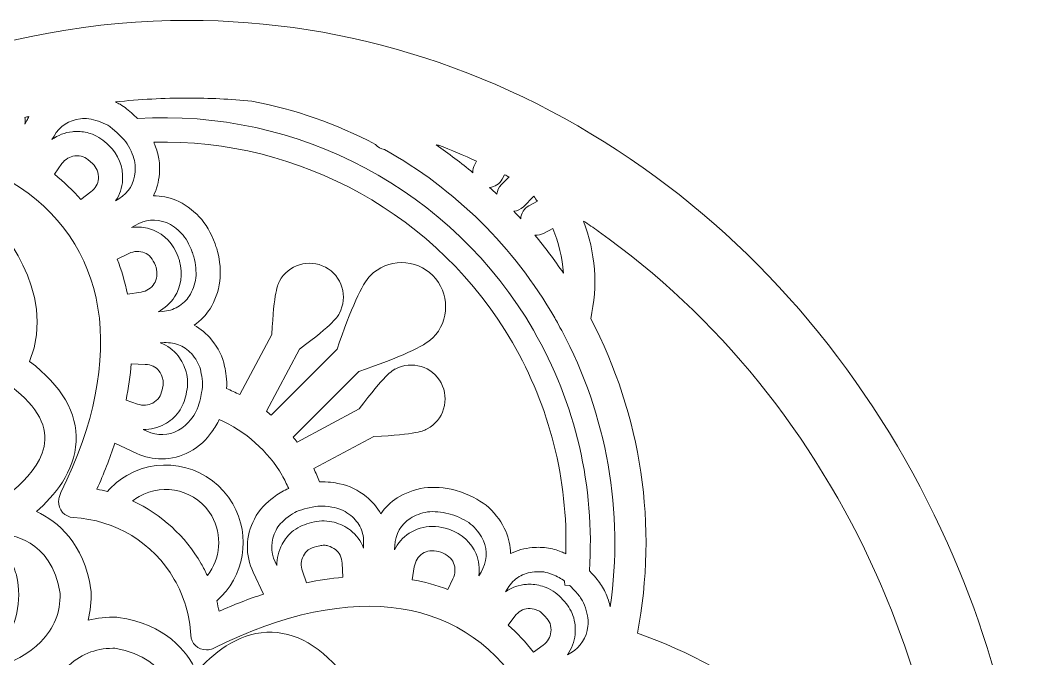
# Model space of a CAD drawing. Extents: x 49 to 10099, y -910 to -90.
# Drawn here: x 9836.6 to 10098.5, y -256 to -91.8 of the extents above; entities that cross this region are included whole.
import ezdxf

# ---------------------------------------------------------------- set-up
doc = ezdxf.new("R2010")
doc.units = 0
doc.header["$MEASUREMENT"] = 0
doc.layers.add('Layer 1', color=7, linetype='Continuous')

msp = doc.modelspace()

# ---------------------------------------------------------------- linework, layer by layer
at = {"layer": 'Layer 1', "lineweight": 0}
for points, knots in [([(10097.65, -338.77), (10098.51, -299.65), (10090.97, -261.41), (10075.28, -226.33), (10057.66, -186.9), (10030.56, -153.49), (9996.92, -129.71), (9961.84, -104.91), (9921.33, -91.8), (9879.76, -91.8), (9831.86, -91.8), (9783.83, -109.39), (9740.87, -142.66), (9708.16, -167.98), (9678.3, -202.19), (9651.81, -244.61), (9625.32, -202.2), (9595.46, -168), (9562.75, -142.67), (9519.78, -109.4), (9471.76, -91.81), (9423.84, -91.8), (9382.28, -91.8), (9341.77, -104.91), (9306.7, -129.69), (9273.06, -153.47), (9245.96, -186.88), (9228.33, -226.31), (9206.94, -274.13), (9200.68, -327.84), (9210.22, -381.63), (9220.77, -441.15), (9249.57, -497.53), (9295.81, -549.22), (9449.69, -721.22), (9626.76, -885.08), (9628.54, -886.72), (9628.54, -886.72), (9651.81, -908.2), (9651.81, -908.2), (9651.81, -908.2), (9675.08, -886.71), (9675.08, -886.71), (9676.85, -885.08), (9853.93, -721.22), (10007.81, -549.22), (10054.04, -497.54), (10082.84, -441.16), (10093.39, -381.65), (10095.63, -369.04), (10096.98, -356.43), (10097.49, -343.9), (10097.65, -342.96), (10097.8, -342.02), (10097.93, -341.07), (10097.95, -340.88), (10098.04, -340), (10098.11, -339.31), (10098.11, -339.15), (10098.12, -338.97), (10098.12, -338.79), (10098.12, -338.79), (10097.65, -338.77), (10097.65, -338.77)], [0, 0, 0, 0, 1, 1, 1, 2, 2, 2, 3, 3, 3, 4, 4, 4, 5, 5, 5, 6, 6, 6, 7, 7, 7, 8, 8, 8, 9, 9, 9, 10, 10, 10, 11, 11, 11, 12, 12, 12, 13, 13, 13, 14, 14, 14, 15, 15, 15, 16, 16, 16, 17, 17, 17, 18, 18, 18, 19, 19, 19, 20, 20, 20, 21, 21, 21, 21]), ([(9879.76, -111.8), (9885.26, -111.8), (9890.75, -112.07), (9896.2, -112.58), (9907.23, -114.7), (9917.96, -118.42), (9928.01, -123.73), (9928.61, -124.41), (9929.42, -124.86), (9930.33, -125.01), (9948.52, -135.16), (9963.69, -150.14), (9974.19, -168.34), (9974.5, -168.87), (9974.79, -169.4), (9975.08, -169.94), (9975.08, -169.94), (9975.42, -170.58), (9975.42, -170.58), (9975.56, -170.95), (9975.74, -171.29), (9975.98, -171.61), (9987.66, -193.43), (9991.99, -218.35), (9988.49, -242.66), (9988.35, -242.11), (9988.2, -241.55), (9988, -240.95), (9987.48, -239.49), (9986.94, -238.34), (9986.26, -237.24), (9985.54, -236.14), (9984.68, -235.09), (9983.73, -234.09), (9983.73, -234.09), (9983.1, -233.44), (9983.1, -233.44), (9984.57, -211.78), (9979.59, -190.39), (9968.7, -171.52), (9947.99, -135.65), (9908.08, -114.36), (9866.74, -117.08), (9866.74, -117.08), (9865.65, -116.03), (9865.65, -116.03), (9864.49, -114.94), (9863.45, -114.12), (9862.3, -113.41), (9861.9, -113.19), (9861.49, -113), (9861.08, -112.8), (9867.31, -112.15), (9873.54, -111.8), (9879.76, -111.8)], [0, 0, 0, 0, 1, 1, 1, 2, 2, 2, 3, 3, 3, 4, 4, 4, 5, 5, 5, 6, 6, 6, 7, 7, 7, 8, 8, 8, 9, 9, 9, 10, 10, 10, 11, 11, 11, 12, 12, 12, 13, 13, 13, 14, 14, 14, 15, 15, 15, 16, 16, 16, 17, 17, 17, 18, 18, 18, 18]), ([(9837.8, -116.79), (9838.13, -116.71), (9838.46, -116.62), (9838.79, -116.55), (9838.65, -116.9), (9838.48, -117.25), (9838.29, -117.6), (9838.29, -117.6), (9837.78, -118.53), (9837.78, -118.53), (9837.84, -117.94), (9837.84, -117.36), (9837.8, -116.79)], [0, 0, 0, 0, 1, 1, 1, 2, 2, 2, 3, 3, 3, 4, 4, 4, 4]), ([(9854.63, -120.91), (9853.5, -120.57), (9852.32, -120.39), (9851.16, -120.39), (9850.77, -120.39), (9850.39, -120.41), (9850.02, -120.45), (9848.07, -120.65), (9846.27, -121.35), (9844.73, -122.48), (9844.73, -122.48), (9845.28, -121.56), (9845.28, -121.56), (9846.75, -119.03), (9849.1, -117.5), (9852.13, -117.13), (9853.45, -116.94), (9854.91, -117.13), (9856.71, -117.74), (9857.54, -118.02), (9858.41, -118.41), (9859.12, -118.8), (9859.79, -119.22), (9860.5, -119.79), (9861.34, -120.57), (9861.34, -120.57), (9862.51, -121.69), (9862.51, -121.69), (9863.7, -122.77), (9864.66, -124.23), (9865.43, -126.16), (9865.75, -126.96), (9865.99, -127.78), (9866.11, -128.41), (9866.21, -129.23), (9866.23, -130.04), (9866.17, -130.82), (9865.93, -133.79), (9864.53, -136.1), (9861.99, -137.7), (9861.99, -137.7), (9861.12, -138.26), (9861.12, -138.26), (9862.21, -136.67), (9862.84, -134.84), (9862.95, -132.89), (9863.14, -129.48), (9861.83, -126.18), (9859.5, -124.1), (9859.5, -124.1), (9858.89, -123.52), (9858.89, -123.52), (9857.49, -122.23), (9856.11, -121.38), (9854.63, -120.91)], [0, 0, 0, 0, 1, 1, 1, 2, 2, 2, 3, 3, 3, 4, 4, 4, 5, 5, 5, 6, 6, 6, 7, 7, 7, 8, 8, 8, 9, 9, 9, 10, 10, 10, 11, 11, 11, 12, 12, 12, 13, 13, 13, 14, 14, 14, 15, 15, 15, 16, 16, 16, 17, 17, 17, 18, 18, 18, 18]), ([(9950.21, -213.22), (9950.21, -213.22), (9948.58, -212.71), (9948.58, -212.71), (9945.78, -212), (9943.11, -211.79), (9940.54, -212.11), (9938, -212.53), (9935.62, -213.42), (9933.61, -214.68), (9931.92, -215.78), (9930.5, -217.16), (9929.4, -218.77), (9928.47, -217.1), (9927.21, -215.61), (9925.64, -214.34), (9923.59, -212.67), (9921.22, -211.52), (9918.79, -211.04), (9917.49, -210.76), (9915.66, -210.47), (9913.66, -210.52), (9913.2, -209.37), (9912.7, -208.23), (9912.15, -207.13), (9912.15, -207.13), (9927.62, -198.89), (9927.62, -198.89), (9938.51, -198.44), (9940.64, -197.31), (9941.34, -196.93), (9943.4, -195.83), (9944.91, -194), (9945.59, -191.77), (9946.27, -189.53), (9946.04, -187.17), (9944.94, -185.11), (9942.68, -180.86), (9937.37, -179.25), (9933.12, -181.51), (9932.42, -181.88), (9930.3, -183.01), (9923.88, -191.8), (9923.88, -191.8), (9907.88, -200.32), (9907.88, -200.32), (9907.55, -199.9), (9907.21, -199.48), (9906.86, -199.06), (9906.86, -199.06), (9923.79, -182.13), (9923.79, -182.13), (9934.25, -178.55), (9940.64, -175.66), (9942.78, -173.51), (9947.21, -169.09), (9947.21, -161.89), (9942.78, -157.46), (9940.64, -155.32), (9937.79, -154.14), (9934.76, -154.14), (9931.73, -154.14), (9928.88, -155.32), (9926.73, -157.46), (9924.59, -159.61), (9921.7, -165.98), (9918.16, -176.42), (9918.16, -176.42), (9901.18, -193.4), (9901.18, -193.4), (9900.76, -193.05), (9900.35, -192.71), (9899.94, -192.39), (9899.94, -192.39), (9908.47, -176.38), (9908.47, -176.38), (9917.25, -169.97), (9918.38, -167.85), (9918.76, -167.14), (9919.85, -165.08), (9920.08, -162.72), (9919.4, -160.49), (9918.72, -158.25), (9917.21, -156.42), (9915.15, -155.32), (9910.9, -153.05), (9905.6, -154.67), (9903.33, -158.92), (9902.96, -159.63), (9901.82, -161.75), (9901.38, -172.64), (9901.38, -172.64), (9893.13, -188.11), (9893.13, -188.11), (9892.01, -187.54), (9890.86, -187.02), (9889.7, -186.55), (9889.85, -184.31), (9889.51, -182.28), (9889.21, -180.84), (9888.71, -178.42), (9887.55, -176.05), (9885.85, -174), (9884.57, -172.43), (9883.06, -171.17), (9881.37, -170.25), (9883.07, -169.07), (9884.49, -167.58), (9885.44, -165.99), (9886.69, -163.99), (9887.56, -161.58), (9888, -158.88), (9888.24, -156.42), (9888.01, -153.73), (9887.37, -151.28), (9887.28, -150.83), (9887.1, -150.33), (9886.74, -149.3), (9885.68, -146.41), (9884.36, -144.14), (9882.69, -142.35), (9880.91, -140.5), (9878.83, -139.02), (9876.63, -138.07), (9874.77, -137.32), (9872.83, -136.95), (9870.89, -136.95), (9870.89, -136.95), (9870.88, -136.95), (9870.88, -136.95), (9871.72, -135.23), (9872.25, -133.34), (9872.4, -131.32), (9872.5, -130.12), (9872.47, -128.9), (9872.29, -127.46), (9872.07, -126.27), (9871.73, -125.06), (9871.25, -123.85), (9871.15, -123.62), (9871.06, -123.38), (9870.96, -123.15), (9908.47, -122.15), (9944.45, -142.04), (9963.28, -174.65), (9972.87, -191.26), (9977.6, -210), (9977.04, -229.06), (9976.66, -228.88), (9976.26, -228.71), (9975.84, -228.54), (9974.71, -228.11), (9973.47, -227.69), (9972.07, -227.52), (9971.34, -227.44), (9970.61, -227.39), (9969.89, -227.39), (9969.39, -227.39), (9968.9, -227.42), (9968.41, -227.46), (9966.39, -227.63), (9964.51, -228.16), (9962.79, -229.02), (9962.78, -227.06), (9962.38, -225.11), (9961.59, -223.23), (9960.64, -221.09), (9959.15, -219.01), (9957.22, -217.17), (9955.38, -215.55), (9953.06, -214.23), (9950.21, -213.22)], [0, 0, 0, 0, 1, 1, 1, 2, 2, 2, 3, 3, 3, 4, 4, 4, 5, 5, 5, 6, 6, 6, 7, 7, 7, 8, 8, 8, 9, 9, 9, 10, 10, 10, 11, 11, 11, 12, 12, 12, 13, 13, 13, 14, 14, 14, 15, 15, 15, 16, 16, 16, 17, 17, 17, 18, 18, 18, 19, 19, 19, 20, 20, 20, 21, 21, 21, 22, 22, 22, 23, 23, 23, 24, 24, 24, 25, 25, 25, 26, 26, 26, 27, 27, 27, 28, 28, 28, 29, 29, 29, 30, 30, 30, 31, 31, 31, 32, 32, 32, 33, 33, 33, 34, 34, 34, 35, 35, 35, 36, 36, 36, 37, 37, 37, 38, 38, 38, 39, 39, 39, 40, 40, 40, 41, 41, 41, 42, 42, 42, 43, 43, 43, 44, 44, 44, 45, 45, 45, 46, 46, 46, 47, 47, 47, 48, 48, 48, 49, 49, 49, 50, 50, 50, 51, 51, 51, 52, 52, 52, 53, 53, 53, 54, 54, 54, 55, 55, 55, 56, 56, 56, 57, 57, 57, 57]), ([(9954.05, -128.03), (9954.05, -128.03), (9953.6, -128.89), (9953.6, -128.89), (9953.24, -129.55), (9953.09, -130.29), (9953.13, -131.02), (9950.1, -128.48), (9946.94, -126.09), (9943.68, -123.85), (9943.86, -123.86), (9944.04, -123.89), (9944.22, -123.9), (9947.53, -125.18), (9950.81, -126.56), (9954.05, -128.03)], [0, 0, 0, 0, 1, 1, 1, 2, 2, 2, 3, 3, 3, 4, 4, 4, 5, 5, 5, 5]), ([(9948.66, -584.48), (9951.93, -575.64), (9951.72, -568.24), (9948.01, -562.44), (9943.82, -555.88), (9936.1, -553.09), (9930.13, -551.91), (9933.69, -546.94), (9936.73, -538.81), (9932.26, -527.51), (9932.26, -527.51), (9932.06, -527.06), (9932.06, -527.06), (9930.86, -524.79), (9929.4, -522.78), (9927.72, -521.06), (9930.05, -520.41), (9932.32, -519.39), (9934.51, -518.02), (9934.51, -518.02), (9934.86, -517.77), (9934.86, -517.77), (9944.4, -510.19), (9945.84, -501.63), (9945.24, -495.55), (9951, -497.5), (9959.08, -498.95), (9965.99, -495.37), (9972.51, -491.99), (9976.5, -485.05), (9977.86, -474.72), (9997.89, -471.78), (10004.27, -448.65), (10004.31, -448.5), (10004.31, -448.5), (10004.43, -448.07), (10004.43, -448.07), (10004.43, -448.07), (10004.42, -447.86), (10004.42, -447.86), (10004.44, -447.67), (10004.44, -447.49), (10004.44, -447.35), (10004.44, -447.23), (10004.44, -447.04), (10004.42, -446.85), (10004.42, -446.85), (10004.43, -446.65), (10004.43, -446.65), (10004.43, -446.65), (10004.33, -446.32), (10004.33, -446.32), (10004.06, -445.34), (9997.62, -422.95), (9977.86, -420.07), (9976.5, -409.74), (9972.51, -402.8), (9965.99, -399.42), (9959.08, -395.84), (9951, -397.28), (9945.24, -399.24), (9945.83, -393.15), (9944.39, -384.58), (9934.8, -376.97), (9934.8, -376.97), (9934.49, -376.76), (9934.49, -376.76), (9932.31, -375.39), (9930.05, -374.38), (9927.73, -373.73), (9929.42, -372.01), (9930.87, -370), (9932.07, -367.73), (9932.07, -367.73), (9932.26, -367.32), (9932.26, -367.32), (9936.74, -355.98), (9933.71, -347.85), (9930.15, -342.87), (9936.12, -341.69), (9943.84, -338.9), (9948.03, -332.34), (9951.99, -326.16), (9951.97, -318.15), (9947.98, -308.53), (9963.83, -295.98), (9957.83, -272.75), (9957.78, -272.57), (9957.78, -272.57), (9957.67, -272.17), (9957.67, -272.17), (9957.67, -272.17), (9957.56, -271.99), (9957.56, -271.99), (9957.49, -271.85), (9957.42, -271.7), (9957.33, -271.55), (9957.25, -271.42), (9957.17, -271.29), (9957.06, -271.14), (9957.06, -271.14), (9956.71, -270.7), (9956.71, -270.7), (9955.99, -269.98), (9939.26, -253.79), (9920.65, -261.2), (9914.31, -252.92), (9907.4, -248.94), (9900.05, -249.25), (9892.28, -249.6), (9886, -254.89), (9882, -259.47), (9879.47, -253.9), (9873.94, -247.21), (9861.85, -245.41), (9861.85, -245.41), (9861.43, -245.37), (9861.43, -245.37), (9858.86, -245.29), (9856.4, -245.55), (9854.07, -246.14), (9854.67, -243.8), (9854.93, -241.33), (9854.83, -238.76), (9854.83, -238.76), (9854.8, -238.31), (9854.8, -238.31), (9853, -226.26), (9846.3, -220.73), (9840.74, -218.2), (9845.31, -214.19), (9850.6, -207.92), (9850.96, -200.14), (9851.29, -192.81), (9847.27, -185.88), (9839.01, -179.54), (9846.42, -160.93), (9830.2, -144.19), (9829.47, -143.46), (9829.47, -143.46), (9829.05, -143.12), (9829.05, -143.12), (9828.88, -143), (9828.74, -142.91), (9828.65, -142.86), (9828.54, -142.79), (9828.37, -142.7), (9828.15, -142.6), (9828.15, -142.6), (9827.65, -142.41), (9827.65, -142.41), (9826.67, -142.15), (9804.08, -136.52), (9791.68, -152.22), (9782.06, -148.23), (9774.05, -148.21), (9767.87, -152.17), (9761.31, -156.36), (9758.52, -164.08), (9757.34, -170.04), (9754.21, -167.81), (9749.83, -165.78), (9744.18, -165.7), (9746.13, -164.05), (9748.09, -162.44), (9750.07, -160.87), (9750.48, -161.43), (9750.88, -162), (9751.26, -162.59), (9752.42, -164.39), (9755.04, -164.93), (9756.79, -163.79), (9756.79, -163.79), (9757.13, -163.55), (9757.13, -163.55), (9757.53, -163.26), (9757.86, -162.92), (9758.11, -162.53), (9762.56, -155.78), (9767.26, -149.96), (9772.15, -145.06), (9783.57, -137.78), (9795.28, -131.66), (9807.17, -126.73), (9816.24, -125.94), (9825.35, -128.08), (9834.11, -133.3), (9859.51, -148.43), (9864.35, -178.34), (9847.06, -213.29), (9846.9, -213.61), (9846.78, -213.95), (9846.72, -214.32), (9846.57, -214.71), (9846.49, -215.11), (9846.47, -215.52), (9846.35, -217.72), (9848.05, -219.61), (9850.26, -219.73), (9861.1, -220.3), (9870.81, -226.24), (9876.23, -235.63), (9878.8, -240.07), (9880.22, -244.9), (9880.47, -249.97), (9880.58, -252.11), (9882.33, -253.78), (9884.56, -253.78), (9884.56, -253.78), (9884.56, -253.78), (9884.56, -253.78), (9884.56, -253.78), (9884.99, -253.77), (9884.99, -253.77), (9884.99, -253.77), (9885.08, -253.74), (9885.08, -253.74), (9885.56, -253.69), (9886.02, -253.56), (9886.43, -253.35), (9922.29, -235.35), (9952.36, -240.09), (9966.87, -266.04), (9981.3, -291.85), (9970.54, -320.17), (9938.07, -341.79), (9937.77, -341.99), (9937.5, -342.24), (9937.26, -342.52), (9936.95, -342.77), (9936.68, -343.07), (9936.46, -343.41), (9935.88, -344.31), (9935.68, -345.38), (9935.9, -346.43), (9936.12, -347.48), (9936.74, -348.37), (9937.64, -348.96), (9946.74, -354.87), (9952.18, -364.88), (9952.18, -375.72), (9952.18, -380.85), (9951, -385.74), (9948.68, -390.26), (9947.67, -392.23), (9948.45, -394.65), (9950.38, -395.64), (9950.38, -395.64), (9950.65, -395.76), (9950.65, -395.76), (9951.14, -396), (9951.64, -396.13), (9952.15, -396.16), (9992.21, -398.5), (10015.88, -417.64), (10015.47, -447.37), (10015.06, -476.93), (9991.58, -496.07), (9952.66, -498.57), (9952.29, -498.6), (9951.94, -498.67), (9951.59, -498.79), (9951.18, -498.86), (9950.8, -498.99), (9950.45, -499.17), (9949.5, -499.65), (9948.79, -500.48), (9948.46, -501.49), (9948.12, -502.52), (9948.21, -503.6), (9948.69, -504.56), (9953.62, -514.24), (9953.33, -525.62), (9947.91, -535.01), (9945.35, -539.45), (9941.88, -543.1), (9937.6, -545.85), (9936.71, -546.43), (9936.09, -547.33), (9935.86, -548.37), (9935.63, -549.42), (9935.83, -550.49), (9936.37, -551.33), (9936.37, -551.33), (9936.58, -551.62), (9936.58, -551.62), (9936.71, -551.8), (9936.84, -551.94), (9936.96, -552.07), (9937.08, -552.21), (9937.3, -552.46), (9937.66, -552.7), (9946.86, -558.75), (9954.35, -565.28), (9960.07, -572.1), (9956.27, -576.24), (9952.47, -580.37), (9948.66, -584.48)], [0, 0, 0, 0, 1, 1, 1, 2, 2, 2, 3, 3, 3, 4, 4, 4, 5, 5, 5, 6, 6, 6, 7, 7, 7, 8, 8, 8, 9, 9, 9, 10, 10, 10, 11, 11, 11, 12, 12, 12, 13, 13, 13, 14, 14, 14, 15, 15, 15, 16, 16, 16, 17, 17, 17, 18, 18, 18, 19, 19, 19, 20, 20, 20, 21, 21, 21, 22, 22, 22, 23, 23, 23, 24, 24, 24, 25, 25, 25, 26, 26, 26, 27, 27, 27, 28, 28, 28, 29, 29, 29, 30, 30, 30, 31, 31, 31, 32, 32, 32, 33, 33, 33, 34, 34, 34, 35, 35, 35, 36, 36, 36, 37, 37, 37, 38, 38, 38, 39, 39, 39, 40, 40, 40, 41, 41, 41, 42, 42, 42, 43, 43, 43, 44, 44, 44, 45, 45, 45, 46, 46, 46, 47, 47, 47, 48, 48, 48, 49, 49, 49, 50, 50, 50, 51, 51, 51, 52, 52, 52, 53, 53, 53, 54, 54, 54, 55, 55, 55, 56, 56, 56, 57, 57, 57, 58, 58, 58, 59, 59, 59, 60, 60, 60, 61, 61, 61, 62, 62, 62, 63, 63, 63, 64, 64, 64, 65, 65, 65, 66, 66, 66, 67, 67, 67, 68, 68, 68, 69, 69, 69, 70, 70, 70, 71, 71, 71, 72, 72, 72, 73, 73, 73, 74, 74, 74, 75, 75, 75, 76, 76, 76, 77, 77, 77, 78, 78, 78, 79, 79, 79, 80, 80, 80, 81, 81, 81, 82, 82, 82, 83, 83, 83, 84, 84, 84, 85, 85, 85, 86, 86, 86, 87, 87, 87, 88, 88, 88, 89, 89, 89, 90, 90, 90, 91, 91, 91, 92, 92, 92, 93, 93, 93, 94, 94, 94, 95, 95, 95, 96, 96, 96, 97, 97, 97, 98, 98, 98, 99, 99, 99, 99]), ([(9856.7, -132.54), (9856.63, -133.83), (9855.96, -135.02), (9854.8, -135.91), (9854.8, -135.91), (9852.22, -137.92), (9852.22, -137.92), (9850.15, -135.57), (9847.86, -133.38), (9845.37, -131.38), (9845.37, -131.38), (9847.32, -128.67), (9847.32, -128.67), (9848.15, -127.52), (9849.33, -126.81), (9850.65, -126.68), (9851.34, -126.61), (9852.1, -126.69), (9852.78, -126.89), (9853.33, -127.06), (9853.93, -127.46), (9854.6, -128.08), (9854.6, -128.08), (9855.26, -128.71), (9855.26, -128.71), (9856.25, -129.59), (9856.78, -131.02), (9856.7, -132.54)], [0, 0, 0, 0, 1, 1, 1, 2, 2, 2, 3, 3, 3, 4, 4, 4, 5, 5, 5, 6, 6, 6, 7, 7, 7, 8, 8, 8, 9, 9, 9, 9]), ([(9962.42, -132.1), (9962.42, -132.1), (9960.44, -134.08), (9960.44, -134.08), (9959.76, -134.76), (9959.37, -135.63), (9959.29, -136.53), (9958.67, -135.94), (9958.04, -135.35), (9957.41, -134.77), (9958.78, -134.68), (9960.01, -133.89), (9960.67, -132.66), (9960.67, -132.66), (9961.29, -131.51), (9961.29, -131.51), (9961.67, -131.7), (9962.04, -131.9), (9962.42, -132.1)], [0, 0, 0, 0, 1, 1, 1, 2, 2, 2, 3, 3, 3, 4, 4, 4, 5, 5, 5, 6, 6, 6, 6]), ([(9967.55, -139.53), (9966.27, -140.21), (9965.51, -141.49), (9965.43, -142.84), (9964.84, -142.19), (9964.24, -141.54), (9963.64, -140.9), (9964.57, -140.82), (9965.44, -140.42), (9966.11, -139.75), (9966.11, -139.75), (9968.78, -137.07), (9968.78, -137.07), (9969.11, -137.49), (9969.44, -137.92), (9969.75, -138.36), (9969.75, -138.36), (9967.55, -139.53), (9967.55, -139.53)], [0, 0, 0, 0, 1, 1, 1, 2, 2, 2, 3, 3, 3, 4, 4, 4, 5, 5, 5, 6, 6, 6, 6]), ([(9880.1, -162.73), (9879.46, -163.8), (9878.41, -164.79), (9877.16, -165.52), (9875.97, -166.2), (9874.62, -166.6), (9873.15, -166.71), (9873.15, -166.71), (9872.1, -166.79), (9872.1, -166.79), (9873.8, -165.91), (9875.25, -164.61), (9876.34, -162.96), (9877.98, -160.39), (9878.44, -157.02), (9877.6, -153.77), (9877.55, -153.52), (9877.43, -153.18), (9877.23, -152.65), (9875.98, -149.31), (9873.71, -146.88), (9870.89, -145.8), (9869.55, -145.26), (9868.16, -145), (9866.77, -145), (9866.27, -145), (9865.77, -145.03), (9865.27, -145.1), (9865.27, -145.1), (9866.19, -144.55), (9866.19, -144.55), (9868.67, -143.05), (9871.61, -142.8), (9874.21, -143.85), (9875.6, -144.45), (9876.97, -145.43), (9878.14, -146.65), (9879.2, -147.79), (9880.09, -149.36), (9880.85, -151.43), (9880.85, -151.44), (9881.17, -152.29), (9881.2, -152.4), (9881.2, -152.4), (9881.26, -152.64), (9881.26, -152.64), (9881.77, -154.55), (9881.95, -156.48), (9881.79, -158.07), (9881.51, -159.79), (9880.93, -161.39), (9880.1, -162.73)], [0, 0, 0, 0, 1, 1, 1, 2, 2, 2, 3, 3, 3, 4, 4, 4, 5, 5, 5, 6, 6, 6, 7, 7, 7, 8, 8, 8, 9, 9, 9, 10, 10, 10, 11, 11, 11, 12, 12, 12, 13, 13, 13, 14, 14, 14, 15, 15, 15, 16, 16, 16, 17, 17, 17, 17]), ([(10057.03, -234.49), (10067.78, -258.54), (10074.37, -284.22), (10076.73, -310.67), (10071.98, -306.11), (10066.23, -302.65), (10059.89, -300.63), (10044.99, -276.84), (10022.2, -258.76), (9995.46, -249.52), (10000.76, -222.01), (9996.51, -193.38), (9983.44, -168.56), (9985.34, -160.16), (9984.67, -151.41), (9981.59, -143.44), (9982.86, -144.29), (9984.12, -145.15), (9985.37, -146.04), (10016.08, -167.75), (10040.86, -198.34), (10057.03, -234.49)], [0, 0, 0, 0, 1, 1, 1, 2, 2, 2, 3, 3, 3, 4, 4, 4, 5, 5, 5, 6, 6, 6, 7, 7, 7, 7]), ([(9971.32, -146.61), (9971.32, -146.61), (9973.68, -145.35), (9973.68, -145.35), (9975.24, -149.01), (9976.15, -152.88), (9976.4, -156.81), (9974.12, -153.44), (9971.68, -150.19), (9969.1, -147.07), (9969.83, -147.13), (9970.63, -146.97), (9971.32, -146.61)], [0, 0, 0, 0, 1, 1, 1, 2, 2, 2, 3, 3, 3, 4, 4, 4, 4]), ([(9831.73, -184.17), (9839.4, -189.37), (9843.18, -194.62), (9842.95, -199.77), (9842.54, -209.06), (9829.61, -216.41), (9829.48, -216.48), (9827.87, -217.37), (9827.08, -219.24), (9827.55, -221.02), (9827.67, -221.45), (9827.86, -221.86), (9828.1, -222.22), (9825.16, -219.39), (9822.08, -217.88), (9819.51, -217.07), (9822.91, -208.7), (9826.48, -192.05), (9811.86, -175.2), (9811.86, -175.2), (9811.69, -175.01), (9811.69, -175.01), (9811.56, -174.87), (9811.42, -174.74), (9811.31, -174.65), (9811.31, -174.65), (9811, -174.41), (9811, -174.41), (9810.85, -174.29), (9810.69, -174.19), (9810.44, -174.05), (9810.44, -174.05), (9810.16, -173.91), (9810.16, -173.91), (9809.99, -173.83), (9809.81, -173.77), (9809.58, -173.69), (9809.58, -173.69), (9809.05, -173.55), (9809.05, -173.55), (9787.13, -169.3), (9774.49, -180.68), (9768.93, -187.8), (9768.64, -187.53), (9768.35, -187.27), (9768.04, -187.01), (9766.23, -185.53), (9763.72, -184), (9760.36, -183.01), (9760.7, -183.01), (9761.11, -182.98), (9761.5, -182.87), (9763.27, -182.39), (9764.49, -180.77), (9764.45, -178.93), (9764.39, -174.78), (9765.65, -163.1), (9772.18, -158.92), (9776.53, -156.14), (9782.97, -156.79), (9791.32, -160.84), (9793.19, -161.75), (9795.42, -161.09), (9796.49, -159.31), (9804, -146.94), (9819.92, -149.02), (9824.54, -149.93), (9827.64, -153.47), (9837.43, -166.2), (9830.46, -178.92), (9829.46, -180.74), (9830, -182.99), (9831.73, -184.17)], [0, 0, 0, 0, 1, 1, 1, 2, 2, 2, 3, 3, 3, 4, 4, 4, 5, 5, 5, 6, 6, 6, 7, 7, 7, 8, 8, 8, 9, 9, 9, 10, 10, 10, 11, 11, 11, 12, 12, 12, 13, 13, 13, 14, 14, 14, 15, 15, 15, 16, 16, 16, 17, 17, 17, 18, 18, 18, 19, 19, 19, 20, 20, 20, 21, 21, 21, 22, 22, 22, 23, 23, 23, 24, 24, 24, 24]), ([(9861.55, -153.22), (9861.55, -153.22), (9864.56, -151.78), (9864.56, -151.78), (9865.86, -151.15), (9867.28, -151.1), (9868.61, -151.63), (9869.77, -152.07), (9870.75, -153.22), (9871.37, -154.85), (9871.37, -154.85), (9871.46, -155.08), (9871.54, -155.32), (9871.94, -156.91), (9871.77, -158.49), (9871.1, -159.55), (9870.32, -160.71), (9869.11, -161.49), (9867.68, -161.72), (9867.68, -161.72), (9864.2, -162.29), (9864.2, -162.29), (9863.57, -159.16), (9862.68, -156.12), (9861.55, -153.22)], [0, 0, 0, 0, 1, 1, 1, 2, 2, 2, 3, 3, 3, 4, 4, 4, 5, 5, 5, 6, 6, 6, 7, 7, 7, 8, 8, 8, 8]), ([(9873.73, -195.73), (9875.08, -194.99), (9876.29, -193.95), (9877.4, -192.54), (9878.28, -191.24), (9878.92, -189.71), (9879.26, -188.1), (9879.26, -188.1), (9879.42, -187.31), (9879.42, -187.31), (9879.59, -186.48), (9879.68, -185.67), (9879.68, -184.69), (9879.64, -183.92), (9879.51, -183.13), (9879.28, -182.26), (9878.85, -180.71), (9878.16, -179.32), (9877.23, -178.15), (9876.06, -176.62), (9874.45, -175.46), (9872.6, -174.77), (9872.6, -174.77), (9873.64, -174.73), (9873.64, -174.73), (9875.11, -174.67), (9876.54, -174.91), (9877.76, -175.44), (9878.99, -175.98), (9880.08, -176.83), (9881.02, -177.97), (9882.08, -179.26), (9882.79, -180.68), (9883.08, -182.12), (9883.41, -183.66), (9883.72, -185.68), (9883.27, -187.54), (9883.27, -187.54), (9882.95, -189.1), (9882.95, -189.1), (9882.75, -190.08), (9882.47, -191.02), (9882.16, -191.81), (9881.85, -192.51), (9881.42, -193.24), (9880.83, -194.06), (9879.56, -195.72), (9878.53, -196.67), (9877.32, -197.27), (9874.72, -198.65), (9871.83, -198.74), (9869.2, -197.53), (9869.2, -197.53), (9868.23, -197.09), (9868.23, -197.09), (9870.12, -197.11), (9872.05, -196.66), (9873.73, -195.73)], [0, 0, 0, 0, 1, 1, 1, 2, 2, 2, 3, 3, 3, 4, 4, 4, 5, 5, 5, 6, 6, 6, 7, 7, 7, 8, 8, 8, 9, 9, 9, 10, 10, 10, 11, 11, 11, 12, 12, 12, 13, 13, 13, 14, 14, 14, 15, 15, 15, 16, 16, 16, 17, 17, 17, 18, 18, 18, 19, 19, 19, 19]), ([(9865.15, -180.14), (9865.15, -180.14), (9868.78, -180.31), (9868.78, -180.31), (9870.25, -180.38), (9871.52, -180.98), (9872.3, -182), (9872.72, -182.53), (9873.04, -183.19), (9873.23, -183.89), (9873.34, -184.29), (9873.41, -184.68), (9873.42, -184.81), (9873.42, -185.22), (9873.37, -185.64), (9873.29, -186.03), (9873.29, -186.03), (9873.13, -186.83), (9873.13, -186.83), (9872.96, -187.63), (9872.65, -188.38), (9872.36, -188.83), (9871.89, -189.42), (9871.32, -189.92), (9870.69, -190.26), (9869.53, -190.91), (9868.15, -191), (9866.8, -190.53), (9866.8, -190.53), (9863.84, -189.5), (9863.84, -189.5), (9864.47, -186.34), (9864.91, -183.2), (9865.15, -180.14)], [0, 0, 0, 0, 1, 1, 1, 2, 2, 2, 3, 3, 3, 4, 4, 4, 5, 5, 5, 6, 6, 6, 7, 7, 7, 8, 8, 8, 9, 9, 9, 10, 10, 10, 11, 11, 11, 11]), ([(9896.54, -233.79), (9896.54, -233.79), (9899.17, -239.45), (9899.17, -239.45), (9895.36, -240.69), (9891.55, -242.16), (9887.77, -243.85), (9887.6, -242.96), (9887.39, -242.08), (9887.16, -241.2), (9894.28, -234.99), (9896.1, -224.52), (9891.3, -216.2), (9885.8, -206.67), (9873.56, -203.39), (9864.03, -208.89), (9862.15, -209.98), (9860.46, -211.37), (9859.01, -213.04), (9858.12, -212.81), (9857.22, -212.6), (9856.32, -212.42), (9858.11, -208.44), (9859.64, -204.49), (9860.91, -200.63), (9860.91, -200.63), (9866.6, -203.22), (9866.6, -203.22), (9868.66, -204.17), (9870.81, -204.65), (9872.99, -204.65), (9872.99, -204.65), (9873.01, -204.65), (9873.01, -204.65), (9875.51, -204.65), (9877.94, -204.03), (9880.18, -202.84), (9882.78, -201.55), (9884.56, -199.48), (9885.85, -197.78), (9886.69, -196.62), (9887.31, -195.59), (9887.82, -194.48), (9894.59, -197.5), (9900.4, -202.65), (9904, -208.87), (9904.6, -209.92), (9905.17, -211.06), (9905.7, -212.28), (9905.53, -212.34), (9905.38, -212.4), (9905.22, -212.47), (9904.1, -212.99), (9902.99, -213.66), (9901.77, -214.56), (9900.13, -215.83), (9898.08, -217.62), (9896.86, -220.15), (9894.58, -224.53), (9894.46, -229.38), (9896.54, -233.79)], [0, 0, 0, 0, 1, 1, 1, 2, 2, 2, 3, 3, 3, 4, 4, 4, 5, 5, 5, 6, 6, 6, 7, 7, 7, 8, 8, 8, 9, 9, 9, 10, 10, 10, 11, 11, 11, 12, 12, 12, 13, 13, 13, 14, 14, 14, 15, 15, 15, 16, 16, 16, 17, 17, 17, 18, 18, 18, 19, 19, 19, 20, 20, 20, 20]), ([(9884.76, -234.65), (9884.27, -233.62), (9883.74, -232.61), (9883.17, -231.62), (9879.08, -224.53), (9872.89, -218.87), (9865.52, -215.43), (9866.04, -215.02), (9866.59, -214.65), (9867.16, -214.32), (9873.71, -210.54), (9882.1, -212.79), (9885.88, -219.33), (9888.7, -224.22), (9888.14, -230.34), (9884.76, -234.65)], [0, 0, 0, 0, 1, 1, 1, 2, 2, 2, 3, 3, 3, 4, 4, 4, 5, 5, 5, 5]), ([(9917.37, -220.96), (9916.67, -220.78), (9915.83, -220.6), (9914.79, -220.59), (9913.99, -220.6), (9913.17, -220.69), (9912.37, -220.86), (9912.37, -220.86), (9911.56, -221.03), (9911.56, -221.03), (9909.9, -221.39), (9908.4, -222.05), (9906.97, -223.06), (9905.71, -224.07), (9904.71, -225.27), (9903.98, -226.61), (9903.05, -228.33), (9902.6, -230.21), (9902.66, -232.11), (9902.66, -232.11), (9902.21, -231.14), (9902.21, -231.14), (9900.96, -228.49), (9901.04, -225.68), (9902.45, -222.96), (9903, -221.82), (9903.94, -220.79), (9905.54, -219.56), (9906.35, -218.96), (9907.12, -218.48), (9907.72, -218.2), (9908.6, -217.84), (9909.55, -217.56), (9910.52, -217.35), (9910.52, -217.35), (9912.13, -217.01), (9912.13, -217.01), (9912.8, -216.84), (9913.51, -216.77), (9914.2, -216.77), (9915.43, -216.77), (9916.62, -216.98), (9917.53, -217.17), (9918.99, -217.46), (9920.42, -218.16), (9921.68, -219.19), (9922.83, -220.12), (9923.69, -221.22), (9924.24, -222.44), (9924.78, -223.64), (9925.04, -225.06), (9924.99, -226.54), (9924.99, -226.54), (9924.95, -227.59), (9924.95, -227.59), (9924.25, -225.75), (9923.09, -224.16), (9921.57, -223.01), (9920.36, -222.07), (9918.96, -221.38), (9917.37, -220.96)], [0, 0, 0, 0, 1, 1, 1, 2, 2, 2, 3, 3, 3, 4, 4, 4, 5, 5, 5, 6, 6, 6, 7, 7, 7, 8, 8, 8, 9, 9, 9, 10, 10, 10, 11, 11, 11, 12, 12, 12, 13, 13, 13, 14, 14, 14, 15, 15, 15, 16, 16, 16, 17, 17, 17, 18, 18, 18, 19, 19, 19, 20, 20, 20, 20]), ([(9953.94, -229.08), (9952.79, -226.23), (9950.33, -223.99), (9946.92, -222.74), (9946.92, -222.74), (9945.94, -222.44), (9945.94, -222.44), (9944.85, -222.17), (9943.77, -222.04), (9942.72, -222.04), (9940.51, -222.04), (9938.44, -222.63), (9936.69, -223.79), (9935.07, -224.87), (9933.79, -226.33), (9932.94, -228.03), (9932.94, -228.03), (9933, -226.96), (9933, -226.96), (9933.18, -224.03), (9934.63, -221.48), (9936.98, -219.96), (9938.26, -219.15), (9939.84, -218.57), (9941.44, -218.3), (9943.1, -218.09), (9944.99, -218.25), (9946.91, -218.75), (9946.91, -218.75), (9948.2, -219.14), (9948.2, -219.14), (9950.2, -219.85), (9951.83, -220.76), (9952.99, -221.79), (9954.25, -222.99), (9955.24, -224.35), (9955.84, -225.71), (9956.94, -228.32), (9956.71, -231.26), (9955.21, -233.79), (9955.21, -233.79), (9954.67, -234.7), (9954.67, -234.7), (9954.92, -232.81), (9954.68, -230.89), (9953.94, -229.08)], [0, 0, 0, 0, 1, 1, 1, 2, 2, 2, 3, 3, 3, 4, 4, 4, 5, 5, 5, 6, 6, 6, 7, 7, 7, 8, 8, 8, 9, 9, 9, 10, 10, 10, 11, 11, 11, 12, 12, 12, 13, 13, 13, 14, 14, 14, 15, 15, 15, 15]), ([(9841.9, -251.67), (9835.76, -257.8), (9825.02, -260.81), (9815.36, -262.28), (9821.67, -260.31), (9827.69, -257.26), (9831.59, -252.54), (9835.73, -247.55), (9837.08, -241.51), (9835.61, -234.59), (9835.56, -234.34), (9835.49, -234.1), (9835.4, -233.87), (9833.65, -229.22), (9831.45, -225.79), (9829.12, -223.26), (9829.78, -223.73), (9830.58, -224), (9831.44, -224), (9833.63, -224.05), (9844.61, -225.05), (9846.83, -239.27), (9846.96, -244.11), (9845.3, -248.28), (9841.9, -251.67)], [0, 0, 0, 0, 1, 1, 1, 2, 2, 2, 3, 3, 3, 4, 4, 4, 5, 5, 5, 6, 6, 6, 7, 7, 7, 8, 8, 8, 8]), ([(9919.64, -235.1), (9916.59, -235.38), (9913.46, -235.85), (9910.3, -236.49), (9910.3, -236.49), (9909.23, -233.5), (9909.23, -233.5), (9908.74, -232.14), (9908.83, -230.8), (9909.48, -229.6), (9909.81, -229), (9910.29, -228.42), (9910.73, -228.05), (9911.32, -227.64), (9912.05, -227.33), (9912.87, -227.16), (9912.87, -227.16), (9913.67, -226.99), (9913.67, -226.99), (9914.07, -226.9), (9914.49, -226.85), (9914.81, -226.85), (9915.11, -226.85), (9915.51, -226.94), (9915.8, -227.01), (9916.53, -227.21), (9917.18, -227.53), (9917.76, -227.98), (9918.75, -228.73), (9919.36, -229.99), (9919.44, -231.45), (9919.44, -231.45), (9919.64, -235.1), (9919.64, -235.1)], [0, 0, 0, 0, 1, 1, 1, 2, 2, 2, 3, 3, 3, 4, 4, 4, 5, 5, 5, 6, 6, 6, 7, 7, 7, 8, 8, 8, 9, 9, 9, 10, 10, 10, 11, 11, 11, 11]), ([(9947.99, -235.47), (9947.99, -235.47), (9946.7, -238.21), (9946.7, -238.21), (9943.76, -237.12), (9940.68, -236.29), (9937.52, -235.72), (9937.52, -235.72), (9938.04, -232.41), (9938.04, -232.41), (9938.26, -230.98), (9939.02, -229.77), (9940.16, -229), (9941.26, -228.27), (9942.77, -228.11), (9944.29, -228.48), (9944.29, -228.48), (9944.88, -228.65), (9944.88, -228.65), (9946.5, -229.25), (9947.66, -230.24), (9948.14, -231.43), (9948.67, -232.72), (9948.61, -234.15), (9947.99, -235.47)], [0, 0, 0, 0, 1, 1, 1, 2, 2, 2, 3, 3, 3, 4, 4, 4, 5, 5, 5, 6, 6, 6, 7, 7, 7, 8, 8, 8, 8]), ([(9962.09, -237.92), (9962.87, -236.67), (9963.88, -235.64), (9965, -234.94), (9966.15, -234.24), (9967.47, -233.82), (9968.94, -233.69), (9969.72, -233.63), (9970.53, -233.64), (9971.34, -233.74), (9972.01, -233.82), (9972.73, -234.06), (9973.54, -234.35), (9974.81, -234.88), (9975.87, -235.45), (9976.74, -236.09), (9976.74, -236.09), (9976.75, -237.09), (9976.75, -237.09), (9976.75, -237.09), (9978.05, -237.21), (9978.05, -237.21), (9978.08, -237.24), (9978.12, -237.28), (9978.16, -237.33), (9978.16, -237.33), (9979.21, -238.43), (9979.21, -238.43), (9979.9, -239.14), (9980.5, -239.89), (9981.02, -240.65), (9981.4, -241.28), (9981.74, -242.04), (9982.08, -242.98), (9982.72, -244.93), (9982.93, -246.36), (9982.74, -247.69), (9982.4, -250.61), (9980.84, -253.04), (9978.34, -254.52), (9978.34, -254.52), (9977.43, -255.07), (9977.43, -255.07), (9978.55, -253.52), (9979.24, -251.72), (9979.43, -249.78), (9979.59, -248.25), (9979.42, -246.67), (9978.88, -244.93), (9978.31, -243.47), (9977.42, -242.08), (9976.28, -240.89), (9976.28, -240.89), (9975.72, -240.31), (9975.72, -240.31), (9975.15, -239.71), (9974.54, -239.19), (9973.77, -238.65), (9972.97, -238.13), (9972.14, -237.8), (9971.49, -237.56), (9970.23, -237.12), (9968.91, -236.89), (9967.63, -236.89), (9967.4, -236.89), (9967.17, -236.9), (9966.94, -236.92), (9965.01, -237.02), (9963.15, -237.68), (9961.53, -238.81), (9961.53, -238.81), (9962.09, -237.92), (9962.09, -237.92)], [0, 0, 0, 0, 1, 1, 1, 2, 2, 2, 3, 3, 3, 4, 4, 4, 5, 5, 5, 6, 6, 6, 7, 7, 7, 8, 8, 8, 9, 9, 9, 10, 10, 10, 11, 11, 11, 12, 12, 12, 13, 13, 13, 14, 14, 14, 15, 15, 15, 16, 16, 16, 17, 17, 17, 18, 18, 18, 19, 19, 19, 20, 20, 20, 21, 21, 21, 22, 22, 22, 23, 23, 23, 24, 24, 24, 24]), ([(9963.93, -245.09), (9964.82, -243.93), (9966.04, -243.23), (9967.32, -243.17), (9967.99, -243.1), (9968.72, -243.22), (9969.39, -243.46), (9969.57, -243.52), (9970.06, -243.7), (9970.26, -243.83), (9970.6, -244.07), (9970.92, -244.34), (9971.21, -244.64), (9971.21, -244.64), (9971.76, -245.22), (9971.76, -245.22), (9972.32, -245.81), (9972.77, -246.49), (9972.97, -246.98), (9973.2, -247.72), (9973.28, -248.45), (9973.2, -249.17), (9973.07, -250.5), (9972.37, -251.69), (9971.21, -252.53), (9971.21, -252.53), (9968.71, -254.36), (9968.71, -254.36), (9966.71, -251.8), (9964.52, -249.47), (9962.17, -247.4), (9962.17, -247.4), (9963.93, -245.09), (9963.93, -245.09)], [0, 0, 0, 0, 1, 1, 1, 2, 2, 2, 3, 3, 3, 4, 4, 4, 5, 5, 5, 6, 6, 6, 7, 7, 7, 8, 8, 8, 9, 9, 9, 10, 10, 10, 11, 11, 11, 11]), ([(9866.31, -264.77), (9866.09, -264.69), (9865.86, -264.62), (9865.61, -264.57), (9858.71, -263.11), (9852.7, -264.45), (9847.73, -268.57), (9842.9, -272.58), (9839.81, -278.84), (9837.82, -285.37), (9839.26, -275.59), (9842.27, -264.57), (9848.53, -258.31), (9851.8, -255.03), (9855.8, -253.37), (9860.43, -253.37), (9860.6, -253.37), (9860.76, -253.37), (9860.93, -253.38), (9876.12, -255.75), (9876.21, -268.22), (9876.2, -268.75), (9876.19, -269.55), (9876.42, -270.31), (9876.83, -270.94), (9874.32, -268.67), (9870.92, -266.5), (9866.31, -264.77)], [0, 0, 0, 0, 1, 1, 1, 2, 2, 2, 3, 3, 3, 4, 4, 4, 5, 5, 5, 6, 6, 6, 7, 7, 7, 8, 8, 8, 9, 9, 9, 9])]:
    msp.add_open_spline(points, degree=3, knots=knots, dxfattribs=at)

doc.saveas('drawing.dxf')
